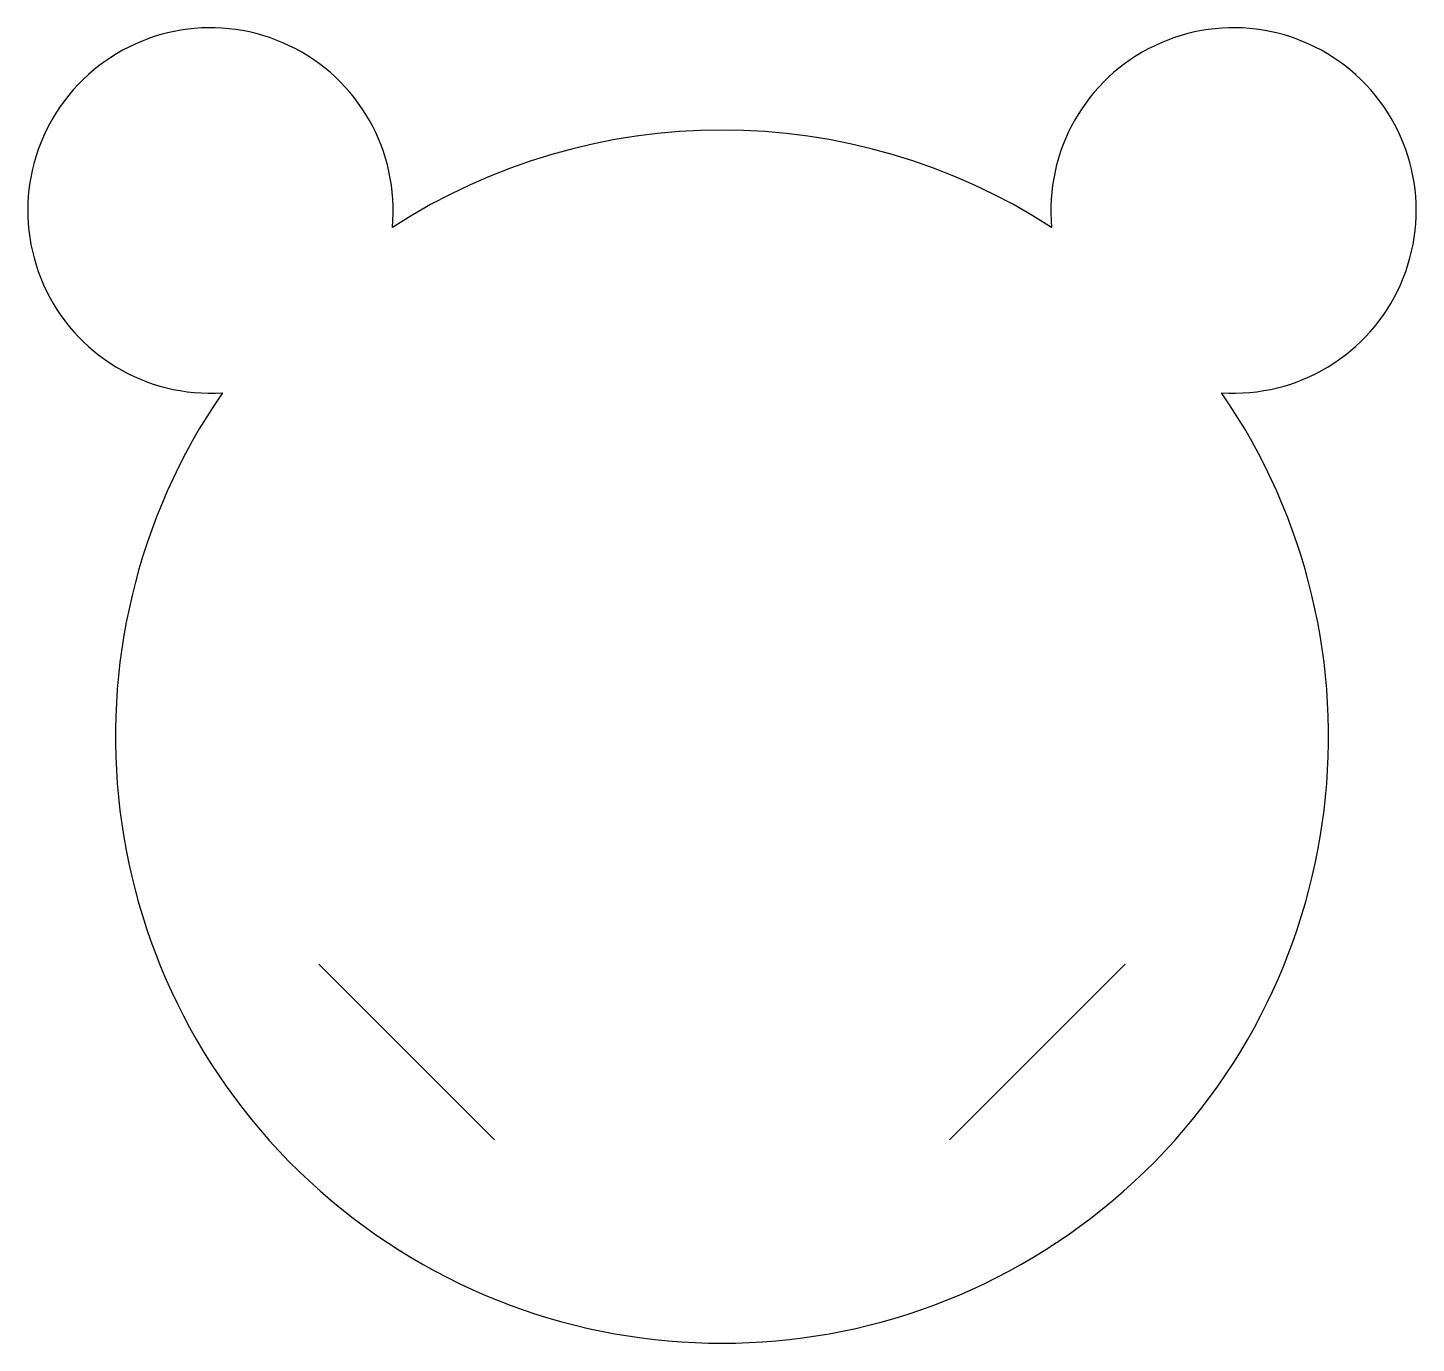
# Model space of a CAD drawing. Header units: millimetres. Extents: x 0 to 95, y 0 to 90.
import ezdxf

# ---------------------------------------------------------------- set-up
doc = ezdxf.new("R2010")
doc.units = ezdxf.units.MM
doc.layers.add('CUT', color=7, linetype='Continuous')
doc.layers.add('SLIT', color=1, linetype='Continuous')

msp = doc.modelspace()

# ---------------------------------------------------------------- linework, layer by layer
at = {"layer": 'CUT'}
for centre, radius, start, end in [((12.5, 77.5), 12.5, 354.6573, 273.72884), ((82.5, 77.5), 12.5, 266.27116, 185.3427), ((47.5, 41.5), 41.5, 57.07934, 122.92066), ((47.5, 41.5), 41.5, 145.46548, 34.53452)]:
    msp.add_arc(centre, radius, start, end, dxfattribs=at)
at = {"layer": 'SLIT'}
for p, q in [((19.923, 25.944), (31.944, 13.923)), ((63.056, 13.923), (75.077, 25.944))]:
    msp.add_line(p, q, dxfattribs=at)

doc.saveas('drawing.dxf')
